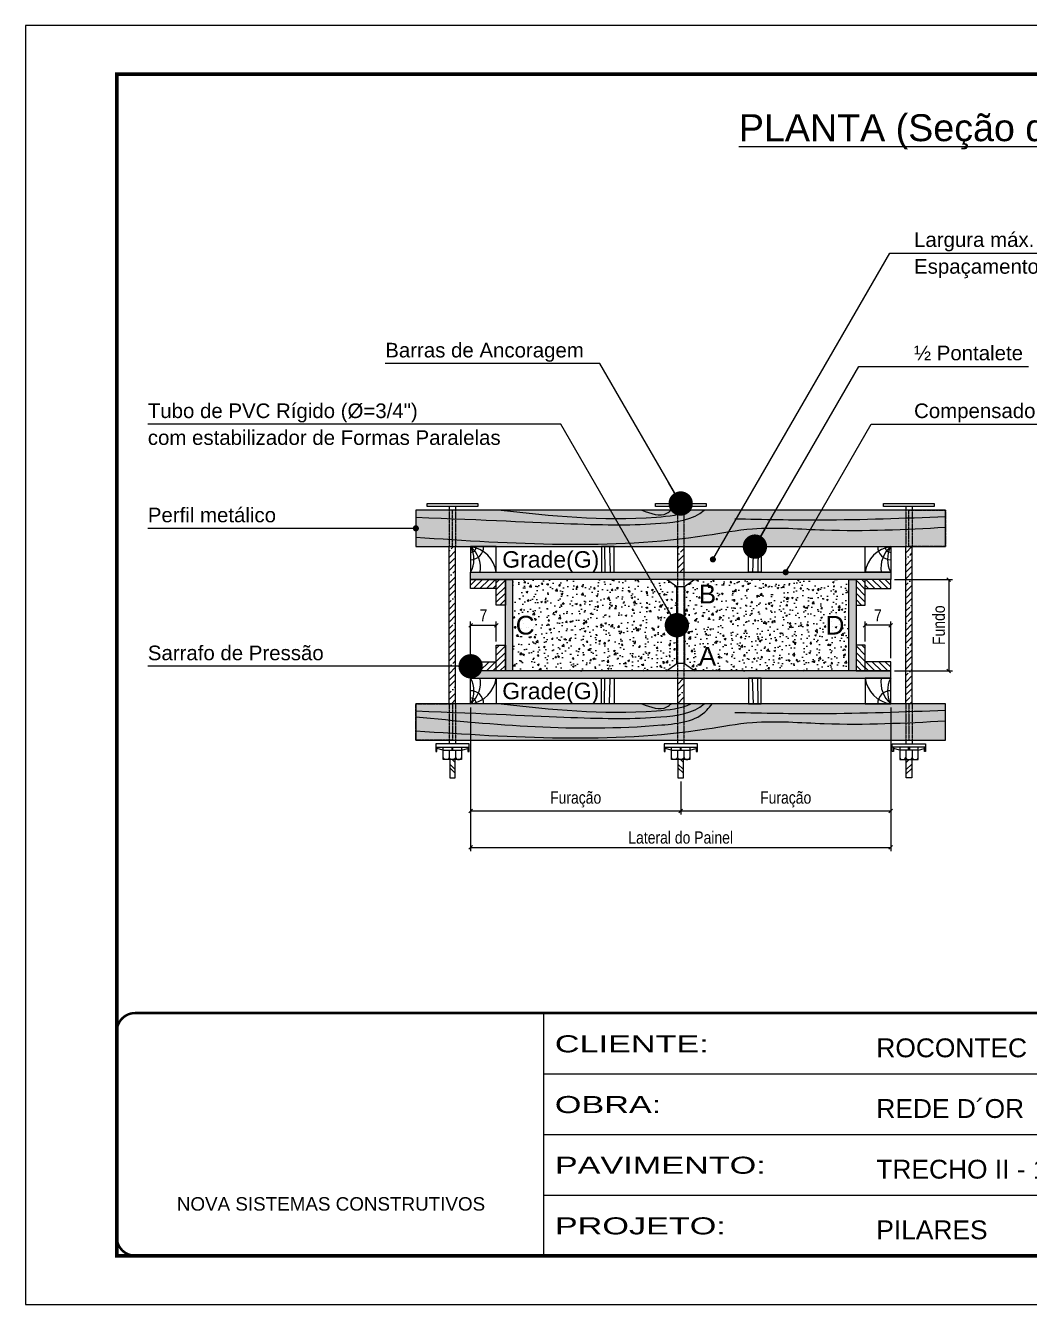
# Model space of a CAD drawing. Extents: x 1945 to 10875, y -3405 to 3369.
# Drawn here: x 6714 to 7538, y 1190 to 2240 of the extents above; entities that cross this region are included whole.
import ezdxf
from ezdxf.enums import TextEntityAlignment as Align

# ---------------------------------------------------------------- set-up
doc = ezdxf.new("R2010")
doc.units = 0
for name, pattern in [('CONTINUO', [0]), ('DASHED', [0.75, 0.5, -0.25]), ('HIDDEN', [0.375, 0.25, -0.125])]:
    doc.linetypes.add(name, pattern=pattern)
doc.layers.add('BARRA ANCORAGEM', color=251, linetype='Continuous')
doc.layers.add('COTA', color=241, linetype='Continuous')
for name, color, linetype, lineweight in [('Demarcação 1', 251, 'Continuous', 9), ('Folhas', 255, 'Continuous', 9), ('Hachura', 251, 'Continuous', 9), ('Madeira', 126, 'Continuous', 18), ('Perfil Metálico', 224, 'Continuous', 18), ('SARRAFO DE PRESSAO', 251, 'DASHED', 9)]:
    doc.layers.add(name, color=color, linetype=linetype, lineweight=lineweight)
doc.layers.add('Demarcação 2', color=7, linetype='Continuous', lineweight=9, true_color=0xe0e0e0)
doc.styles.add('ARIAL', font='arial.ttf')
doc.styles.add('COTA TECNICA-50', font='techl___.ttf', dxfattribs={"height": 10})
doc.styles.add('SANSSERIF', font='sas_____.pfb')
doc.styles.get("Standard").update_dxf_attribs({"font": 'arial.ttf'})
doc.styles.add('Tecnologia', font='')
doc.styles.get('Tecnologia').set_extended_font_data('Forgotten Futurist')
doc.dimstyles.new('3x', dxfattribs={"dimtxt": 10, "dimasz": 5, "dimexe": 7, "dimexo": 5, "dimgap": 4, "dimtad": 1, "dimdec": 4, "dimlfac": 0.3333333333333333, "dimdsep": 46, "dimtxsty": 'Standard', "dimblk": 'DOT', "dimcen": 0.09, "dimclrd": 1, "dimclre": 1, "dimclrt": 2, "dimadec": 0, "dimazin": 2, "dimtfac": 1, "dimtdec": 4, "dimtmove": 0, "dimatfit": 3, "dimldrblk": 'DOT', "dimfxl": 1, "dimtolj": 1, "dimtzin": 0, "dimlwd": 9, "dimlwe": 9, "dimarcsym": 0})
doc.dimstyles.new('COTA PAINEL-50', dxfattribs={"dimtxt": 10, "dimasz": 3, "dimexe": 3, "dimexo": 3, "dimgap": 3, "dimtad": 1, "dimdec": 1, "dimzin": 12, "dimdsep": 46, "dimtxsty": 'COTA TECNICA-50', "dimblk1": 'OBLIQUE', "dimblk2": 'OBLIQUE', "dimsah": 1, "dimcen": 0.9, "dimclrd": 4, "dimclre": 4, "dimclrt": 240, "dimadec": 1, "dimazin": 3, "dimtfac": 1, "dimtdec": 1, "dimtmove": 0, "dimatfit": 3, "dimfxl": 1, "dimtolj": 1, "dimtzin": 12, "dimarcsym": 0})
pattern_1 = [(45, (-466.1067380934837, 9241.353110702334), (-5.303300858899106, 5.303300858899107), []), (45, (-460.8034372434777, 9241.353110702334), (-5.303300858899106, 5.303300858899107), [9.375, -1.875, 0, -1.875])]

# ---------------------------------------------------------------- blocks, each defined once
blk = doc.blocks.new('_Oblique')
at = {"color": 0, "linetype": 'ByBlock', "lineweight": -2}
blk.add_line((-0.5, -0.5), (0.5, 0.5), dxfattribs=at)
blk = doc.blocks.new('*D364')
at = {"layer": 'COTA', "color": 4, "lineweight": -2, "transparency": 16777216}
for p, q in [((7427.222597928765, 1784.98332578452), (7474.88614245282, 1784.98332578452)), ((7471.88614245282, 1784.98332578452), (7471.88614245282, 1709.983325859521)), ((7427.222597928823, 1709.983325859521), (7474.88614245282, 1709.983325859521))]:
    blk.add_line(p, q, dxfattribs=at)
at = {"layer": 'Defpoints', "color": 0, "transparency": 16777216}
for p in [(7424.222597928765, 1784.98332578452), (7424.222597928823, 1709.983325859521), (7471.88614245282, 1709.983325859521)]:
    blk.add_point(p, dxfattribs=at)
at = {"layer": 'COTA', "color": 4, "lineweight": -2, "transparency": 16777216, "xscale": 3, "yscale": 3, "zscale": 3}
for p, rotation in [((7471.88614245282, 1784.98332578452), 90), ((7471.88614245282, 1709.983325859521), 270)]:
    blk.add_blockref('_Oblique', p, dxfattribs=dict(at, rotation=rotation))
at = {"layer": 'COTA', "color": 240, "transparency": 16777216, "insert": (7463.761873446971, 1747.483325822018), "char_height": 10, "attachment_point": 5, "rotation": 90, "style": 'COTA TECNICA-50'}
blk.add_mtext('\\A1;Fundo', dxfattribs=at)
blk = doc.blocks.new('*D365')
at = {"layer": 'COTA', "color": 4, "lineweight": -2, "transparency": 16777216}
for p, q in [((7079.222598334614, 1679.983325889133), (7079.222598334614, 1592.020792466125)), ((7251.722598131761, 1619.09468595304), (7251.722598131761, 1592.020792466125)), ((7079.222598334614, 1595.020792466125), (7251.722598131761, 1595.020792466125))]:
    blk.add_line(p, q, dxfattribs=at)
at = {"layer": 'Defpoints', "color": 0, "transparency": 16777216}
for p in [(7079.222598334614, 1682.983325889133), (7251.722598131761, 1622.09468595304), (7251.722598131761, 1595.020792466125)]:
    blk.add_point(p, dxfattribs=at)
at = {"layer": 'COTA', "color": 4, "lineweight": -2, "transparency": 16777216, "xscale": 3, "yscale": 3, "zscale": 3, "rotation": 180}
blk.add_blockref('_Oblique', (7079.222598334614, 1595.020792466125), dxfattribs=at)
at = {"layer": 'COTA', "color": 4, "lineweight": -2, "transparency": 16777216, "xscale": 3, "yscale": 3, "zscale": 3}
blk.add_blockref('_Oblique', (7251.722598131761, 1595.020792466125), dxfattribs=at)
at = {"layer": 'COTA', "color": 240, "transparency": 16777216, "insert": (7165.472598233187, 1604.416991296535), "char_height": 10, "attachment_point": 5, "style": 'COTA TECNICA-50'}
blk.add_mtext('\\A1;Furação', dxfattribs=at)
blk = doc.blocks.new('*D366')
at = {"layer": 'COTA', "color": 4, "lineweight": -2, "transparency": 16777216}
for p, q in [((7424.222597928878, 1679.983325889133), (7424.222597928878, 1592.020792466125)), ((7251.722598131761, 1619.09468595304), (7251.722598131761, 1592.020792466125)), ((7251.722598131761, 1595.020792466125), (7424.222597928878, 1595.020792466125))]:
    blk.add_line(p, q, dxfattribs=at)
at = {"layer": 'Defpoints', "color": 0, "transparency": 16777216}
for p in [(7424.222597928878, 1682.983325889133), (7251.722598131761, 1622.09468595304), (7424.222597928878, 1595.020792466125)]:
    blk.add_point(p, dxfattribs=at)
at = {"layer": 'COTA', "color": 4, "lineweight": -2, "transparency": 16777216, "xscale": 3, "yscale": 3, "zscale": 3, "rotation": 180}
blk.add_blockref('_Oblique', (7251.722598131761, 1595.020792466125), dxfattribs=at)
at = {"layer": 'COTA', "color": 4, "lineweight": -2, "transparency": 16777216, "xscale": 3, "yscale": 3, "zscale": 3}
blk.add_blockref('_Oblique', (7424.222597928878, 1595.020792466125), dxfattribs=at)
at = {"layer": 'COTA', "color": 240, "transparency": 16777216, "insert": (7337.972598030319, 1604.416991296535), "char_height": 10, "attachment_point": 5, "style": 'COTA TECNICA-50'}
blk.add_mtext('\\A1;Furação', dxfattribs=at)
blk = doc.blocks.new('*D346')
at = {"layer": 'COTA', "color": 4, "lineweight": -2, "transparency": 16777216}
for p, q in [((7079.222598334614, 1679.983325889133), (7079.222598334614, 1562.020792466125)), ((7424.222597928878, 1679.983325889133), (7424.222597928878, 1562.020792466125)), ((7079.222598334614, 1565.020792466125), (7424.222597928878, 1565.020792466125))]:
    blk.add_line(p, q, dxfattribs=at)
at = {"layer": 'Defpoints', "color": 0, "transparency": 16777216}
for p in [(7079.222598334614, 1682.983325889133), (7424.222597928878, 1682.983325889133), (7424.222597928878, 1565.020792466125)]:
    blk.add_point(p, dxfattribs=at)
at = {"layer": 'COTA', "color": 4, "lineweight": -2, "transparency": 16777216, "xscale": 3, "yscale": 3, "zscale": 3, "rotation": 180}
blk.add_blockref('_Oblique', (7079.222598334614, 1565.020792466125), dxfattribs=at)
at = {"layer": 'COTA', "color": 4, "lineweight": -2, "transparency": 16777216, "xscale": 3, "yscale": 3, "zscale": 3}
blk.add_blockref('_Oblique', (7424.222597928878, 1565.020792466125), dxfattribs=at)
at = {"layer": 'COTA', "color": 240, "transparency": 16777216, "insert": (7251.722598131746, 1573.079271998289), "char_height": 10, "attachment_point": 5, "style": 'COTA TECNICA-50'}
blk.add_mtext('\\A1;Lateral do Painel', dxfattribs=at)
blk = doc.blocks.new('*D347')
at = {"layer": 'COTA', "color": 4, "lineweight": -2, "transparency": 16777216}
for p, q in [((7079.222598334702, 1720.483325851269), (7079.222598334702, 1750.48332582202)), ((7079.222598334702, 1747.48332582202), (7100.222598311593, 1747.48332582202)), ((7100.222598311593, 1733.983325838085), (7100.222598311593, 1750.48332582202))]:
    blk.add_line(p, q, dxfattribs=at)
at = {"layer": 'Defpoints', "color": 0, "transparency": 16777216}
for p in [(7100.222598311593, 1747.48332582202), (7100.222598311593, 1730.983325838085), (7079.222598334702, 1717.483325851269)]:
    blk.add_point(p, dxfattribs=at)
at = {"layer": 'COTA', "color": 4, "lineweight": -2, "transparency": 16777216, "xscale": 3, "yscale": 3, "zscale": 3, "rotation": 180}
blk.add_blockref('_Oblique', (7079.222598334702, 1747.48332582202), dxfattribs=at)
at = {"layer": 'COTA', "color": 4, "lineweight": -2, "transparency": 16777216, "xscale": 3, "yscale": 3, "zscale": 3}
blk.add_blockref('_Oblique', (7100.222598311593, 1747.48332582202), dxfattribs=at)
at = {"layer": 'COTA', "color": 240, "transparency": 16777216, "insert": (7089.722598323176, 1755.556425237224), "char_height": 10, "attachment_point": 5, "style": 'COTA TECNICA-50'}
blk.add_mtext('\\A1;7', dxfattribs=at)
blk = doc.blocks.new('*D348')
at = {"layer": 'COTA', "color": 4, "lineweight": -2, "transparency": 16777216}
for p, q in [((7403.222597951899, 1733.983325838085), (7403.222597951899, 1750.48332582202)), ((7424.222597928761, 1747.48332582202), (7403.222597951899, 1747.48332582202)), ((7424.222597928761, 1720.483325851269), (7424.222597928761, 1750.48332582202))]:
    blk.add_line(p, q, dxfattribs=at)
at = {"layer": 'Defpoints', "color": 0, "transparency": 16777216}
for p in [(7403.222597951899, 1747.48332582202), (7403.222597951899, 1730.983325838085), (7424.222597928761, 1717.483325851269)]:
    blk.add_point(p, dxfattribs=at)
at = {"layer": 'COTA', "color": 4, "lineweight": -2, "transparency": 16777216, "xscale": 3, "yscale": 3, "zscale": 3, "rotation": 180}
blk.add_blockref('_Oblique', (7403.222597951899, 1747.48332582202), dxfattribs=at)
at = {"layer": 'COTA', "color": 4, "lineweight": -2, "transparency": 16777216, "xscale": 3, "yscale": 3, "zscale": 3}
blk.add_blockref('_Oblique', (7424.222597928761, 1747.48332582202), dxfattribs=at)
at = {"layer": 'COTA', "color": 240, "transparency": 16777216, "insert": (7413.722597940345, 1755.556425237224), "char_height": 10, "attachment_point": 5, "style": 'COTA TECNICA-50'}
blk.add_mtext('\\A1;7', dxfattribs=at)
blk = doc.blocks.new('_Dot')
at = {"color": 0, "linetype": 'ByBlock', "lineweight": -2}
blk.add_line((-0.5, 0), (-1, 0), dxfattribs=at)
at = {"color": 0, "linetype": 'ByBlock', "const_width": 0.5}
blk.add_lwpolyline([(-0.25, 0, 1), (0.25, 0, 1)], format="xyb", close=True, dxfattribs=at)
blk = doc.blocks.new('9999999999')
at = {"color": 30, "linetype": 'CONTINUO'}
for p, q in [((98564.56196592061, 34230.20511460536), (98564.56196592061, 34429.44862801625)), ((98564.56196592061, 34379.63774966353), (99583.97835781069, 34379.63774966353)), ((98564.56196592061, 34329.8268713108), (99487.97835781069, 34329.8268713108)), ((98564.56196592063, 34280.01599295808), (99487.97835781069, 34280.01599295808))]:
    blk.add_line(p, q, dxfattribs=at)
at = {"color": 30, "linetype": 'CONTINUO', "const_width": 2}
blk.add_lwpolyline([(99583.97835781069, 34230.20511460536), (99583.97835781069, 34414.44862801625, 0.4142135623730951), (99568.97835781069, 34429.44862801625), (98228.97835781069, 34429.44862801625, 0.4142135623730951), (98213.97835781069, 34414.44862801625), (98213.97835781069, 34245.20511460536, 0.4142135623730951), (98228.97835781069, 34230.20511460536), (99583.97835781069, 34230.20511460536)], format="xyb", dxfattribs=at)
at = {"layer": 'Folhas'}
blk.add_lwpolyline([(98138.97835781069, 34190.20511460536), (99623.97835781069, 34190.20511460536), (99623.97835781069, 35240.20511460536), (98138.97835781069, 35240.20511460536)], close=True, dxfattribs=at)
at = {"layer": 'Folhas', "color": 30, "const_width": 3}
blk.add_lwpolyline([(98213.97835781069, 34230.20511460536), (99583.97835781069, 34230.20511460536), (99583.97835781069, 35200.20511460536), (98213.97835781069, 35200.20511460536)], close=True, dxfattribs=at)
at = {"color": 7, "linetype": 'Continuous', "ltscale": 5, "style": 'ARIAL'}
for s, height, p in [('ROCONTEC', 15.48288, (98837.6812528586, 34393.12953067552)), ('REDE D´OR', 15.48288, (98837.6812528586, 34343.3186523228)), ('TRECHO II - 1° SUBSOLO', 15.48288, (98837.6812528586, 34293.50777397008)), ('NOVA SISTEMAS CONSTRUTIVOS', 11.0592, (98263.18703214587, 34267.21182737108)), ('PILARES', 15.48288, (98837.6812528586, 34243.69689561735))]:
    blk.add_text(s, height=height, dxfattribs=at).set_placement(p)
at = {"layer": 'Folhas', "color": 7, "style": 'Tecnologia', "width": 1.5}
for s, p in [('CLIENTE:', (98573.65419061291, 34397.16605924374)), ('OBRA:', (98573.65419061291, 34347.31415840245)), ('PAVIMENTO:', (98573.65419061291, 34297.50328004972)), ('PROJETO:', (98573.65419061291, 34247.692401697))]:
    blk.add_text(s, height=14, dxfattribs=at).set_placement(p)

msp = doc.modelspace()

# ---------------------------------------------------------------- hatches: boundary and pattern name
at = {"layer": 'Demarcação 1'}
for points in [[(7079.222598334731, 1790.983325777942), (7424.222597928761, 1790.983325777942), (7424.222597928761, 1784.983325784519), (7079.222598334731, 1784.983325784519)], [(7107.722598303386, 1784.983325784519), (7113.72259829675, 1784.983325784519), (7113.72259829675, 1709.98332585952), (7107.722598303386, 1709.98332585952)], [(7389.722597966771, 1784.983325784519), (7395.722597960135, 1784.983325784519), (7395.722597960135, 1709.98332585952), (7389.722597966771, 1709.98332585952)], [(7424.222597928761, 1709.98332585952), (7079.222598334702, 1709.98332585952), (7079.222598334702, 1703.983325866083), (7424.222597928761, 1703.983325866083)]]:
    msp.add_hatch(color=256, dxfattribs=at).paths.add_polyline_path(points)
at = {"layer": 'Demarcação 2'}
for points in [[(7469.222597880798, 1841.983325721801), (7034.222598382723, 1841.983325721801), (7034.222598382723, 1811.983325754804), (7469.222597880798, 1811.983325754804)], [(7469.222597880798, 1682.98332588922), (7034.222598382723, 1682.98332588922), (7034.222598382723, 1652.98332592221), (7469.222597880798, 1652.98332592221)]]:
    msp.add_hatch(color=256, dxfattribs=at).paths.add_polyline_path(points)
at = {"layer": 'Hachura'}
h = msp.add_hatch(dxfattribs=at)
h.set_pattern_fill('ANSI35', color=256, scale=30, style=0)
h.set_pattern_definition(pattern_1)
h.paths.add_polyline_path([(7061.559053810706, 1682.98332588922), (7066.88614289173, 1682.98332588922), (7066.88614289173, 1811.983325754804), (7061.559053810706, 1811.983325754804)])
h = msp.add_hatch(dxfattribs=at)
h.set_pattern_fill('ANSI35', color=256, scale=30, style=0)
h.set_pattern_definition(pattern_1)
h.paths.add_polyline_path([(7249.059053591263, 1790.983325777942), (7254.386142672258, 1790.983325777942), (7254.386142672258, 1811.983325754804), (7249.059053591263, 1811.983325754804)])
h = msp.add_hatch(dxfattribs=at)
h.set_pattern_fill('ANSI35', color=256, scale=30, style=0)
h.set_pattern_definition(pattern_1)
h.paths.add_polyline_path([(7436.559053371762, 1682.98332588922), (7441.886142452815, 1682.98332588922), (7441.886142452815, 1811.983325754804), (7436.559053371762, 1811.983325754804)])
h = msp.add_hatch(dxfattribs=at)
h.set_pattern_fill('ANSI31', color=256, scale=30, style=0)
h.set_pattern_definition([(45, (3414.812855461947, 518.4386475421297), (-2.651650429449553, 2.651650429449553), [])])
h.paths.add_polyline_path([(7100.222598311593, 1784.983325784519), (7079.222598334702, 1784.983325784519), (7079.222598334702, 1777.48332579277), (7100.222598311593, 1777.48332579277)])
h = msp.add_hatch(dxfattribs=at)
h.set_pattern_fill('ANSI31', color=256, scale=30, style=0)
h.set_pattern_definition([(45, (10215.31837131367, 6514.823747791294), (-2.651650429449553, 2.651650429449553), [])])
h.paths.add_polyline_path([(7107.722598303386, 1763.983325807613), (7107.722598303386, 1784.983325784519), (7100.222598311593, 1784.983325784519), (7100.222598311593, 1763.983325807613)])
h = msp.add_hatch(dxfattribs=at)
h.set_pattern_fill('AR-CONC', color=256, scale=2, style=0)
h.set_pattern_definition([(49.99999999999999, (3414.812855461947, 537.9386475421297), (14.34520365201507, -1.255042699651902), [1.5, -16.5]), (355, (3414.812855461947, 537.9386475421297), (-2.77502667226, 15.04384267400024), [1.2, -13.2]), (100.4514, (3416.008289061952, 537.8340607421296), (11.57018763428043, 13.78879084121907), [1.274803799999989, -14.02284223999991]), (46.18420000000002, (3414.812855461947, 541.9386475421297), (21.34482097251289, -3.310380286580362), [2.249999999999996, -24.74999999999997]), (96.63559999999998, (3416.591590361946, 541.6627814021294), (18.69325411097407, 19.48235741800884), [1.912205759999997, -21.03425999999995]), (351.1842, (3414.812855461947, 541.9386475421297), (18.69323890267254, 19.48237201850649), [1.8, -19.8]), (21, (3416.812855461947, 540.9386475421297), (11.93814104236923, -8.052377813306776), [1.5, -16.5]), (326.0000000000001, (3416.812855461947, 540.9386475421297), (4.866306638431634, 14.50300090093706), [1.2, -13.2]), (71.4514, (3417.80770012195, 540.267615422129), (16.8044525716298, 6.450609934199048), [1.2748038, -14.02284224]), (37.50000000000001, (3414.812855461947, 537.9386475421297), (0.2431971063458134, 6.65787707662623), [0, -13.04, 0, -13.4, 0, -13.25]), (7.499999999999999, (3414.812855461947, 537.9386475421297), (5.261390748842972, 7.888234237647205), [0, -7.64, 0, -12.74, 0, -5.05]), (327.5, (3410.352855461941, 537.9386475421297), (10.67644872344818, -0.451097434687596), [0, -5, 0, -15.6, 0, -20.7]), (317.5, (3408.352855461941, 537.9386475421297), (11.66372338684772, 2.002099646646353), [0, -6.5, 0, -10.36, 0, -14.7])])
h.paths.add_polyline_path([(7248.597598134933, 1778.983325790515), (7240.059053600227, 1784.983325784519), (7113.72259829675, 1784.983325784519), (7113.72259829675, 1709.98332585952), (7240.059053600227, 1709.98332585952), (7248.597598134933, 1715.983325853525)])
h.paths.add_polyline_path([(7389.722597966771, 1709.98332585952), (7389.722597966771, 1784.983325784519), (7263.386142663294, 1784.983325784519), (7254.847598128588, 1778.983325790529), (7254.847598128588, 1715.98332585351), (7263.386142663294, 1709.98332585952)])
h.paths.add_polyline_path([(7112.27082302123, 1735.570419968822), (7135.708967606639, 1735.570419968822), (7135.708967606639, 1759.396231675218), (7112.27082302123, 1759.396231675218)], flags=9)
h.paths.add_polyline_path([(7262.656495416406, 1710.463325872191), (7284.711611353952, 1710.463325872191), (7284.711611353952, 1733.503325846842), (7262.656495416406, 1733.503325846842)], flags=25)
h.paths.add_polyline_path([(7262.687927885665, 1761.46332579719), (7284.680178884693, 1761.46332579719), (7284.680178884693, 1784.503325771841), (7262.687927885665, 1784.503325771841)], flags=24)
h.paths.add_polyline_path([(7366.889294068431, 1735.96332583469), (7390.065501409917, 1735.96332583469), (7390.065501409917, 1759.003325809342), (7366.889294068431, 1759.003325809342)], flags=9)
h = msp.add_hatch(dxfattribs=at)
h.set_pattern_fill('ANSI31', color=256, scale=30, style=0)
h.set_pattern_definition([(135, (4288.126824949795, 6514.823747791294), (2.651650429449553, 2.651650429449553), [])])
h.paths.add_polyline_path([(7395.722597960135, 1763.983325807613), (7395.722597960135, 1784.983325784519), (7403.22259795187, 1784.983325784519), (7403.22259795187, 1763.983325807613)])
h = msp.add_hatch(dxfattribs=at)
h.set_pattern_fill('ANSI31', color=256, scale=30, style=0)
h.set_pattern_definition([(135, (11088.63234080155, 518.4386475421297), (2.651650429449553, 2.651650429449553), [])])
h.paths.add_polyline_path([(7403.22259795187, 1784.983325784519), (7424.222597928761, 1784.983325784519), (7424.222597928761, 1777.48332579277), (7403.22259795187, 1777.48332579277)])
h = msp.add_hatch(dxfattribs=at)
h.set_pattern_fill('ANSI31', color=256, scale=30, style=0)
h.set_pattern_definition([(45, (10215.31837131367, 6460.82374784486), (-2.651650429449553, 2.651650429449553), [])])
h.paths.add_polyline_path([(7107.722598303328, 1709.983325861179), (7107.722598303328, 1730.983325838085), (7100.222598311593, 1730.983325838085), (7100.222598311593, 1709.983325861179)])
h = msp.add_hatch(dxfattribs=at)
h.set_pattern_fill('ANSI31', color=256, scale=30, style=0)
h.set_pattern_definition([(135, (4288.126824949853, 6460.82374784486), (2.651650429449553, 2.651650429449553), [])])
h.paths.add_polyline_path([(7395.722597960135, 1709.983325861179), (7395.722597960135, 1730.983325838085), (7403.222597951899, 1730.983325838085), (7403.222597951899, 1709.983325861179)])
h = msp.add_hatch(dxfattribs=at)
h.set_pattern_fill('ANSI31', color=256, scale=30, style=0)
h.set_pattern_definition([(45, (3414.812855461947, 450.9386476088794), (-2.651650429449553, 2.651650429449553), [])])
h.paths.add_polyline_path([(7100.222598311593, 1717.483325851269), (7079.222598334702, 1717.483325851269), (7079.222598334702, 1709.98332585952), (7100.222598311593, 1709.98332585952)])
h = msp.add_hatch(dxfattribs=at)
h.set_pattern_fill('ANSI31', color=256, scale=30, style=0)
h.set_pattern_definition([(135, (11088.63234080155, 450.9386476088794), (2.651650429449553, 2.651650429449553), [])])
h.paths.add_polyline_path([(7403.22259795187, 1717.483325851269), (7424.222597928761, 1717.483325851269), (7424.222597928761, 1709.98332585952), (7403.22259795187, 1709.98332585952)])
h = msp.add_hatch(dxfattribs=at)
h.set_pattern_fill('ANSI35', color=256, scale=30, style=0)
h.set_pattern_definition(pattern_1)
h.paths.add_polyline_path([(7254.3861426722, 1703.983325866083), (7249.059053591205, 1703.983325866083), (7249.059053591205, 1682.98332588922), (7254.3861426722, 1682.98332588922)])

# ---------------------------------------------------------------- linework, layer by layer
for p, q in [((7100.222598311593, 1777.48332579277), (7079.222598334702, 1777.48332579277)), ((7403.22259795187, 1763.983325807613), (7403.22259795187, 1784.983325784519)), ((7403.22259795187, 1777.48332579277), (7424.222597928761, 1777.48332579277)), ((7100.222598311593, 1709.983325861179), (7100.222598311593, 1730.983325838085))]:
    msp.add_line(p, q)
for points in [[(7079.222598334731, 1790.983325777942), (7424.222597928761, 1790.983325777942), (7424.222597928761, 1784.983325784519), (7079.222598334731, 1784.983325784519)], [(7107.722598303386, 1784.983325784519), (7113.72259829675, 1784.983325784519), (7113.72259829675, 1709.98332585952), (7107.722598303386, 1709.98332585952)], [(7389.722597966771, 1784.983325784519), (7395.722597960135, 1784.983325784519), (7395.722597960135, 1709.98332585952), (7389.722597966771, 1709.98332585952)], [(7424.222597928761, 1709.98332585952), (7079.222598334702, 1709.98332585952), (7079.222598334702, 1703.983325866083), (7424.222597928761, 1703.983325866083)]]:
    msp.add_lwpolyline(points, close=True)
at = {"layer": 'BARRA ANCORAGEM'}
for p, q in [((7061.559053810677, 1844.983325721786), (7061.559053810648, 1841.983325721801)), ((7066.886142891701, 1844.983325721786), (7066.886142891701, 1841.983325721801)), ((7249.059053591205, 1844.983325721786), (7249.059053591205, 1841.983325721786)), ((7254.386142672258, 1844.983325721786), (7254.386142672258, 1841.983325721786)), ((7436.559053371762, 1844.983325721786), (7436.559053371762, 1841.983325721801)), ((7441.886142452786, 1844.983325721786), (7441.886142452786, 1841.983325721801)), ((7061.559053810706, 1682.98332588922), (7061.559053810706, 1811.983325754804)), ((7066.88614289173, 1682.98332588922), (7066.88614289173, 1811.983325754804)), ((7249.059053591263, 1811.983325754804), (7249.059053591263, 1790.983325777913)), ((7254.386142672258, 1811.983325754804), (7254.386142672258, 1790.983325777913)), ((7436.559053371762, 1682.98332588922), (7436.559053371762, 1811.983325754804)), ((7441.886142452815, 1682.98332588922), (7441.886142452815, 1811.983325754804)), ((7254.847598128588, 1778.983325790529), (7248.597598134933, 1778.983325790515)), ((7254.847598128588, 1715.98332585351), (7248.597598134933, 1715.983325853525)), ((7249.059053591205, 1703.983325866112), (7249.059053591205, 1682.98332588922)), ((7254.3861426722, 1703.983325866112), (7254.3861426722, 1682.98332588922)), ((7056.711147046633, 1644.979068240794), (7051.408946125754, 1646.143213882783)), ((7071.734049655774, 1644.979068240794), (7077.036250576653, 1646.143213882783)), ((7244.211146827191, 1644.979068240779), (7238.908945906311, 1646.143213882783)), ((7259.234049436331, 1644.979068240779), (7264.536250357211, 1646.143213882783)), ((7431.711146607689, 1644.979068240794), (7426.408945686839, 1646.143213882783)), ((7446.73404921683, 1644.979068240794), (7452.036250137709, 1646.143213882783)), ((7066.431848734894, 1628.978751765057), (7062.013347967542, 1633.397252532409)), ((7066.431848734952, 1626.046238530241), (7062.013347967542, 1630.46473929765)), ((7066.431848734894, 1634.843778249403), (7064.180941031183, 1637.09468595307)), ((7253.931848515451, 1628.978751765057), (7249.51334774807, 1633.397252532409)), ((7253.931848515509, 1626.046238530241), (7249.51334774807, 1630.46473929765)), ((7253.931848515451, 1634.843778249403), (7251.680940811741, 1637.094685953055)), ((7437.013347528627, 1634.843778249403), (7439.26425523228, 1637.09468595307)), ((7437.013347528627, 1628.978751765057), (7441.43184829595, 1633.397252532423)), ((7437.013347528627, 1625.504783880965), (7441.43184829595, 1629.923284648324))]:
    msp.add_line(p, q, dxfattribs=at)
at = {"layer": 'BARRA ANCORAGEM', "linetype": 'HIDDEN'}
for p, q in [((7061.559053810648, 1841.983325721801), (7061.559053810706, 1811.983325754804)), ((7066.886142891701, 1841.983325721801), (7066.88614289173, 1811.983325754804)), ((7249.059053591263, 1841.983325721786), (7249.059053591263, 1811.983325754804)), ((7254.386142672316, 1841.983325721786), (7254.386142672258, 1811.983325754804)), ((7436.559053371762, 1841.983325721801), (7436.559053371762, 1811.983325754804)), ((7441.886142452786, 1841.983325721801), (7441.886142452815, 1811.983325754804)), ((7249.059053591263, 1790.983325777913), (7249.059053591205, 1703.983325866112)), ((7254.386142672258, 1790.983325777913), (7254.3861426722, 1703.983325866112)), ((7061.559053810706, 1682.98332588922), (7061.559053810706, 1649.983325922239)), ((7066.88614289173, 1682.98332588922), (7066.88614289173, 1649.983325922239)), ((7249.059053591205, 1682.98332588922), (7249.059053591205, 1649.98332592221)), ((7254.3861426722, 1682.98332588922), (7254.386142672141, 1649.98332592221)), ((7436.559053371762, 1682.98332588922), (7436.559053371762, 1649.983325922239)), ((7441.886142452815, 1682.98332588922), (7441.886142452815, 1649.983325922239))]:
    msp.add_line(p, q, dxfattribs=at)
at = {"layer": 'BARRA ANCORAGEM', "flags": 128}
for points in [[(7043.420128162295, 1847.383145170536), (7085.025068540112, 1847.383145170536), (7085.025068540082, 1844.983325721801), (7043.420128162295, 1844.983325721801)], [(7230.920127942853, 1847.383145170536), (7272.525068320669, 1847.383145170536), (7272.52506832061, 1844.983325721801), (7230.920127942853, 1844.983325721801)], [(7418.420127723381, 1847.383145170536), (7460.025068101168, 1847.383145170536), (7460.025068101168, 1844.983325721801), (7418.420127723381, 1844.983325721801)]]:
    msp.add_lwpolyline(points, close=True, dxfattribs=at)
at = {"layer": 'BARRA ANCORAGEM'}
msp.add_lwpolyline([(7240.059053600227, 1784.983325784519), (7263.386142663294, 1784.983325784519), (7254.847598128588, 1778.983325790529), (7254.847598128588, 1715.98332585351), (7263.386142663294, 1709.98332585952), (7240.059053600227, 1709.98332585952), (7248.597598134933, 1715.983325853525), (7248.597598134933, 1778.983325790515)], close=True, dxfattribs=at)
at = {"layer": 'BARRA ANCORAGEM', "flags": 128}
for points in [[(7077.919950730153, 1649.98332592221), (7050.525245972283, 1649.98332592221), (7050.525245972283, 1647.308084936626), (7077.919950730153, 1647.308084936626)], [(7077.036250576653, 1647.308084936626), (7077.036250576653, 1643.749143797558), (7077.919950730153, 1643.749143797558), (7077.919950730153, 1649.98332592221)], [(7265.41995051071, 1649.98332592221), (7238.025245752811, 1649.98332592221), (7238.025245752811, 1647.308084936626), (7265.41995051071, 1647.308084936626)], [(7264.536250357211, 1647.308084936626), (7264.536250357211, 1643.749143797543), (7265.41995051071, 1643.749143797543), (7265.41995051071, 1649.98332592221)], [(7426.40894568681, 1647.308084936641), (7426.40894568681, 1643.749143797558), (7425.525245533368, 1643.749143797558), (7425.525245533368, 1649.983325922224)], [(7425.525245533368, 1649.983325922224), (7452.919950291209, 1649.983325922224)], [(7452.919950291209, 1649.983325922224), (7452.919950291151, 1643.749143797558), (7452.036250137709, 1643.749143797558), (7452.036250137709, 1647.308084936641)], [(7050.525245972283, 1647.308084936626), (7050.525245972371, 1643.749143797558), (7051.408946125754, 1643.749143797558), (7051.408946125754, 1647.308084936626)], [(7071.734049655774, 1647.308084936626), (7071.734049655774, 1637.09468595304), (7056.711147046633, 1637.09468595304), (7056.711147046633, 1647.308084936626)], [(7056.711147046633, 1644.979068240794), (7071.734049655774, 1644.979068240794)], [(7063.780748274454, 1647.308084936626), (7063.780748274454, 1644.979068240794)], [(7064.664448427953, 1644.979068240794), (7064.664448427953, 1647.308084936626)], [(7238.025245752811, 1647.308084936626), (7238.025245752899, 1643.749143797543), (7238.908945906311, 1643.749143797543), (7238.908945906311, 1647.308084936626)], [(7259.234049436331, 1647.308084936626), (7259.234049436331, 1637.09468595304), (7244.211146827191, 1637.09468595304), (7244.211146827191, 1647.308084936626)], [(7244.211146827191, 1644.979068240779), (7259.234049436331, 1644.979068240779)], [(7251.280748055011, 1647.308084936626), (7251.280748055011, 1644.979068240779)], [(7252.16444820851, 1644.979068240779), (7252.16444820851, 1647.308084936626)], [(7452.919950291209, 1647.308084936641), (7425.525245533368, 1647.308084936641)], [(7431.711146607719, 1647.308084936641), (7431.711146607719, 1637.094685953055), (7446.73404921683, 1637.094685953055), (7446.73404921683, 1647.308084936641)], [(7446.73404921683, 1644.979068240794), (7431.711146607719, 1644.979068240794)], [(7438.780747835568, 1644.979068240794), (7438.780747835568, 1647.308084936641)], [(7439.664447989038, 1647.308084936641), (7439.664447989038, 1644.979068240794)], [(7062.013347967513, 1637.094685953084), (7062.013347967513, 1622.09468595304), (7066.431848734894, 1622.09468595304), (7066.431848734894, 1637.094685953084)], [(7249.51334774807, 1637.094685953084), (7249.51334774807, 1622.09468595304), (7253.931848515451, 1622.09468595304), (7253.931848515451, 1637.094685953084)], [(7441.431848296008, 1637.094685953099), (7441.431848296008, 1622.09468595304), (7437.013347528598, 1622.09468595304), (7437.013347528627, 1637.094685953099)]]:
    msp.add_lwpolyline(points, dxfattribs=at)
for points in [[(7061.571497890793, 1644.979068240794), (7061.571497890793, 1638.862086259996, -0.7297960342994486), (7056.711147046633, 1638.862086259996, -0.7297960342994486)], [(7066.873698811673, 1644.979068240794), (7066.873698811673, 1638.862086259996, -0.6666666666662623), (7061.571497890793, 1638.862086259996, -0.6666666666662623)], [(7249.07149767135, 1644.979068240779), (7249.07149767135, 1638.862086259981, -0.7297960342994486), (7244.211146827191, 1638.862086259981, -0.7297960342994486)], [(7254.37369859223, 1644.979068240779), (7254.37369859223, 1638.862086259981, -0.6666666666662623), (7249.07149767135, 1638.862086259981, -0.6666666666662623)], [(7436.571497451849, 1644.979068240794), (7436.571497451849, 1638.862086259996, 0.6666666666662623), (7441.873698372729, 1638.862086259996, 0.6666666666662623)], [(7441.873698372729, 1644.979068240794), (7441.873698372729, 1638.862086259996, 0.7297960342994486), (7446.73404921683, 1638.862086259996, 0.7297960342994486)]]:
    msp.add_lwpolyline(points, format="xyb", dxfattribs=at)
at = {"layer": 'BARRA ANCORAGEM'}
for centre in [(7069.303874233723, 1639.640288981655), (7256.80387401428, 1639.640288981655), (7434.141322029798, 1639.64028898167)]:
    msp.add_arc(centre, 2.551735107341757, 197.756360599955, 342.243639400045, dxfattribs=at)
at = {"layer": 'Hachura'}
for p, q in [((7189.26820515182, 1811.983325755838), (7189.550483345971, 1790.983325776865)), ((7193.2213139698, 1811.983325755838), (7193.930044704626, 1790.983325776865)), ((7311.451341815453, 1811.983325755838), (7310.742611080685, 1790.983325776865)), ((7315.404450633432, 1811.983325755838), (7315.122172439282, 1790.983325776865)), ((7189.26820515182, 1682.983325888187), (7189.550483345971, 1703.98332586716)), ((7193.2213139698, 1682.983325888187), (7193.930044704626, 1703.98332586716)), ((7311.451341815453, 1682.983325888187), (7310.742611080685, 1703.98332586716)), ((7315.404450633432, 1682.983325888187), (7315.122172439282, 1703.98332586716))]:
    msp.add_line(p, q, dxfattribs=at)
for centre, radius, start, end in [((7075.967889136795, 1787.728616580006), 24.47210757406724, 7.64279383912496, 82.35720616133388), ((7063.633231825588, 1794.087459586141), 23.73373915088548, 352.4847589453555, 48.94037234398695), ((7059.90737481082, 1801.483325766359), 21.98471877318981, 331.4709372011759, 28.52906279882404), ((7079.222598334702, 1811.983325754804), 1.746188389899414, 270, 359.9999999995831), ((7079.222598334702, 1811.983325754804), 4.750850746869671, 270, 0), ((7079.222598334702, 1811.983325754804), 10.70049253431805, 270, 0), ((7427.477307126697, 1787.728616580006), 24.47210757406724, 97.64279383866612, 172.3572061608751), ((7424.222597928761, 1811.983325754804), 10.70049253431805, 180, 270), ((7439.811964437904, 1794.087459586141), 23.73373915088548, 131.059627656013, 187.5152410546446), ((7424.22259792882, 1811.983325754804), 4.750850746869671, 180, 269.9999999991662), ((7443.537821452701, 1801.483325766359), 21.98471877318981, 151.470937201176, 208.529062798824), ((7424.222597928761, 1811.983325754804), 1.746188389899414, 180, 270), ((7075.967889136795, 1707.23803506399), 24.47210757406724, 277.6427938386661, 352.3572061608751), ((7063.633231825588, 1700.879192057883), 23.73373915088548, 311.059627656013, 7.515241054644575), ((7059.90737481082, 1693.483325877652), 21.98471877318981, 331.4709372011759, 28.52906279882404), ((7427.477307126697, 1707.23803506399), 24.47210757406724, 187.642793839125, 262.3572061613339), ((7439.811964437904, 1700.879192057883), 23.73373915088548, 172.4847589453554, 228.9403723439869), ((7443.537821452701, 1693.483325877652), 21.98471877318981, 151.470937201176, 208.529062798824), ((7079.222598334702, 1682.98332588922), 10.70049253431805, 0, 90), ((7424.222597928761, 1682.98332588922), 10.70049253431805, 90, 180), ((7079.222598334702, 1682.98332588922), 4.750850746869671, 0, 89.99999999916623), ((7079.222598334702, 1682.98332588922), 1.746188389899414, 4.168816632087861e-10, 90)]:
    msp.add_arc(centre, radius, start, end, dxfattribs=at)
for points, knots in [([(7034.222598382723, 1836.081886454743), (7150.390462432973, 1831.927298541882), (7202.500249249235, 1826.540013035238), (7262.221635630398, 1833.821564152301), (7271.078792840693, 1841.983325721801)], [0, 0, 0, 0, 125.1825811556602, 162.3251978992898, 162.3251978992898, 162.3251978992898, 162.3251978992898]), ([(7104.302793907918, 1841.983325721801), (7145.289929015897, 1837.388208793959), (7195.165575702136, 1831.796590161163), (7251.927104714719, 1838.075682821279), (7260.104361223537, 1841.983325721815)], [0, 0, 0, 0, 127.7419890025806, 155.4442459493314, 155.4442459493314, 155.4442459493314, 155.4442459493314]), ([(7034.222598382723, 1677.081886655166), (7150.390462432973, 1672.927298742306), (7202.500249249235, 1667.540013235662), (7262.221635630398, 1674.821564352725), (7271.078792840693, 1682.983325922224)], [0, 0, 0, 0, 125.1825811556602, 162.3251978992898, 162.3251978992898, 162.3251978992898, 162.3251978992898]), ([(7104.302793907918, 1682.983325922224), (7145.289929015897, 1678.388208994383), (7195.165575702136, 1672.796590361587), (7251.927104714719, 1679.075683021702), (7260.104361223537, 1682.983325922239)], [0, 0, 0, 0, 127.7419890025806, 155.4442459493314, 155.4442459493314, 155.4442459493314, 155.4442459493314])]:
    msp.add_open_spline(points, degree=3, knots=knots, dxfattribs=at)
for points in [[(7219.905395783993, 1841.983325721801), (7240.403451927923, 1839.373006336772), (7244.105126121533, 1841.983325721801)], [(7034.222598382723, 1819.728014339346), (7272.930484536788, 1821.308952169932), (7310.713282871744, 1826.632960026461), (7369.697954204908, 1825.695805122322), (7469.222597880798, 1827.92411062775)], [(7469.222597880798, 1836.470087098732), (7366.7504811033, 1833.700964288687), (7296.156659222892, 1834.632234257736)], [(7034.222598382723, 1672.352804897254), (7236.134586468412, 1665.572588334125), (7273.249201232378, 1677.712647850992), (7277.466212487649, 1682.983325922224)], [(7219.905395783993, 1682.983325922224), (7240.403451927923, 1680.373006537196), (7244.105126121533, 1682.983325922224)], [(7469.222597880798, 1677.470087299155), (7366.7504811033, 1674.70096448911), (7296.156659222892, 1675.632234458159)], [(7034.222598382723, 1660.72801453977), (7272.930484536788, 1662.308952370356), (7310.713282871744, 1667.632960226884), (7369.697954204908, 1666.695805322745), (7469.222597880798, 1668.924110828174)]]:
    msp.add_spline(points, degree=3, dxfattribs=at)
at = {"layer": 'Madeira'}
msp.add_line((7424.222597928761, 1784.983325784519), (7395.722597960135, 1784.983325784519), dxfattribs=at)
at = {"layer": 'Madeira', "linetype": 'HIDDEN'}
for points in [[(7034.222598382723, 1811.983325721801), (7064.222598382723, 1811.983325721801), (7064.222598382723, 1841.983325721801), (7034.222598382723, 1841.983325721801)], [(7469.222597880798, 1811.983325721801), (7439.222597880798, 1811.983325721801), (7439.222597880798, 1841.983325721801), (7469.222597880798, 1841.983325721801)], [(7034.222598382723, 1682.983325922224), (7064.222598382723, 1682.983325922224), (7064.222598382723, 1652.983325922224), (7034.222598382723, 1652.983325922224)], [(7469.222597880798, 1682.983325922224), (7439.222597880798, 1682.983325922224), (7439.222597880798, 1652.983325922224), (7469.222597880798, 1652.983325922224)]]:
    msp.add_lwpolyline(points, close=True, dxfattribs=at)
at = {"layer": 'Madeira'}
for points in [[(7079.222598334702, 1790.983325777898), (7100.222598311593, 1790.983325777898), (7100.222598311593, 1811.983325754804), (7079.222598334702, 1811.983325754804)], [(7197.222598301116, 1811.983325755838), (7186.722598311593, 1811.983325755838), (7186.722598311593, 1790.983325776865), (7197.222598301116, 1790.983325776865)], [(7307.450057484195, 1811.983325755838), (7317.950057473659, 1811.983325755838), (7317.950057473659, 1790.983325776865), (7307.450057484195, 1790.983325776865)], [(7424.222597928761, 1790.983325777898), (7403.22259795187, 1790.983325777898), (7403.22259795187, 1811.983325754804), (7424.222597928761, 1811.983325754804)], [(7079.222598334702, 1703.983325866083), (7100.222598311593, 1703.983325866083), (7100.222598311593, 1682.983325889206), (7079.222598334702, 1682.983325889206)], [(7197.222598301116, 1682.983325888187), (7186.722598311593, 1682.983325888187), (7186.722598311593, 1703.98332586716), (7197.222598301116, 1703.98332586716)], [(7307.450057484195, 1682.983325888187), (7317.950057473659, 1682.983325888187), (7317.950057473659, 1703.98332586716), (7307.450057484195, 1703.98332586716)], [(7424.222597928761, 1703.983325866083), (7403.22259795187, 1703.983325866083), (7403.22259795187, 1682.983325889206), (7424.222597928761, 1682.983325889206)]]:
    msp.add_lwpolyline(points, close=True, dxfattribs=at)
for points in [[(7100.222598313281, 1777.48332579277), (7079.222598334702, 1777.48332579277), (7079.222598334702, 1784.983325784519)], [(7079.222598334702, 1784.983325784519), (7107.722598303386, 1784.983325784519)], [(7107.722598303386, 1784.983325784519), (7107.722598303386, 1763.983325805954), (7100.222598311593, 1763.983325805954), (7100.222598311593, 1784.983325784519)], [(7395.722597960135, 1784.983325784519), (7395.722597960135, 1763.983325805954), (7403.22259795187, 1763.983325805954), (7403.22259795187, 1784.983325784519)], [(7403.22259795024, 1777.48332579277), (7424.222597928761, 1777.48332579277), (7424.222597928761, 1784.983325784519)], [(7100.222598311593, 1709.98332585952), (7100.222598311593, 1730.983325838085), (7107.722598303328, 1730.983325838085), (7107.722598303328, 1709.98332585952)], [(7403.222597951899, 1709.98332585952), (7403.222597951899, 1730.983325838085), (7395.722597960135, 1730.983325838085), (7395.722597960135, 1709.98332585952), (7424.222597928761, 1709.98332585952)], [(7107.722598303328, 1709.98332585952), (7079.222598334702, 1709.98332585952), (7079.222598334702, 1717.483325851269), (7100.222598313281, 1717.483325851269)], [(7424.222597928761, 1709.98332585952), (7424.222597928761, 1717.483325851269), (7403.22259795024, 1717.483325851269)]]:
    msp.add_lwpolyline(points, dxfattribs=at)
at = {"layer": 'Perfil Metálico'}
for points in [[(7469.222597880798, 1841.983325721801), (7034.222598382723, 1841.983325721801), (7034.222598382723, 1811.983325754804), (7469.222597880798, 1811.983325754804)], [(7469.222597880798, 1682.98332588922), (7034.222598382723, 1682.98332588922), (7034.222598382723, 1652.98332592221), (7469.222597880798, 1652.98332592221)]]:
    msp.add_lwpolyline(points, close=True, dxfattribs=at)

# ---------------------------------------------------------------- block references
at = {"layer": 'SARRAFO DE PRESSAO', "color": 6, "linetype": 'ByBlock'}
msp.add_blockref('9999999999', (-91425.27143896738, -33000.40534315233), dxfattribs=at)

# ---------------------------------------------------------------- texts
at = {"color": 0, "linetype": 'Continuous', "ltscale": 5, "style": 'ARIAL'}
msp.add_text('%%UPLANTA (Seção do Pilar)', height=22.1184, dxfattribs=at).set_placement((7474.659296237325, 2144.892924106348), align=Align.CENTER)
for s, p in [('Largura máx. da Grade 1,50m', (7443.401903034261, 2058.05280143065)), ('Barras de Ancoragem', (7009.115499852211, 1967.3242271972)), ('½ Pontalete', (7443.401950431333, 1964.986540879169)), ('Tubo de PVC Rígido (Ø=3/4")', (6814.123712182613, 1917.533724705575)), ('Compensado 18mm', (7443.401950431333, 1917.533724705575)), ('Perfil metálico', (6814.123712182613, 1831.983325721801)), ('Sarrafo de Pressão ', (6814.123712182613, 1718.733325859513))]:
    msp.add_text(s, height=12, dxfattribs=at).set_placement(p)
for s, p in [('Espaçamento entre Pontaletes', (7443.401903034261, 2048.05280143065)), ('com estabilizador de Formas Paralelas', (6814.123712182613, 1907.533724705575))]:
    msp.add_text(s, height=12, dxfattribs=at).set_placement(p, align=Align.TOP_LEFT)
at = {"color": 0, "linetype": 'Continuous'}
for s, height, style, p in [('Grade(G)', 13.4999999865, 'SANSSERIF', (7105.222598311593, 1801.483325766359)), ('C', 15.35999998310244, 'ARIAL', (7116.241791638997, 1747.48332582202)), ('D', 15.35999998310244, 'ARIAL', (7370.729294064207, 1747.48332582202)), ('Grade(G)', 13.4999999865, 'SANSSERIF', (7105.222598311593, 1693.483325877644))]:
    msp.add_text(s, height=height, dxfattribs=dict(at, style=style)).set_placement(p, align=Align.MIDDLE_LEFT)
at = {"color": 0, "linetype": 'Continuous', "style": 'ARIAL'}
for s, p in [('B', (7273.684053385179, 1772.983325784519)), ('A', (7273.684053385208, 1721.98332585952))]:
    msp.add_text(s, height=15.35999998310245, dxfattribs=at).set_placement(p, align=Align.MIDDLE_CENTER)

# ---------------------------------------------------------------- dimensions: what is measured, and where the dimension line sits
at = {"layer": 'COTA'}
dim = msp.add_linear_dim(base=(7471.88614245282, 1709.983325859521), p1=(7424.222597928761, 1784.983325784519), p2=(7424.22259792882, 1709.98332585952), angle=90, text='Fundo', dimstyle='COTA PAINEL-50', dxfattribs=at)
dim.commit()
dim.dimension.update_dxf_attribs({"geometry": '*D364', "text_midpoint": (7463.761873446971, 1747.483325822018)})
dim = msp.add_linear_dim(base=(7100.222598311593, 1747.48332582202), p1=(7079.222598334702, 1717.483325851269), p2=(7100.222598311593, 1730.983325838085), text='7', dimstyle='COTA PAINEL-50', dxfattribs=at)
dim.commit()
dim.dimension.update_dxf_attribs({"geometry": '*D347', "text_midpoint": (7089.722598323176, 1747.48332582202), "dimtype": 160})
dim = msp.add_linear_dim(base=(7403.222597951899, 1747.48332582202), p1=(7424.222597928761, 1717.483325851269), p2=(7403.222597951899, 1730.983325838085), angle=180, text='7', dimstyle='COTA PAINEL-50', dxfattribs=at)
dim.commit()
dim.dimension.update_dxf_attribs({"geometry": '*D348', "text_midpoint": (7413.722597940345, 1747.48332582202), "dimtype": 160})
for base, p1, p2, text, picture, middle in [((7251.722598131761, 1595.020792466125), (7079.222598334614, 1682.983325889133), (7251.722598131761, 1622.09468595304), 'Furação', '*D365', (7165.472598233187, 1604.416991296535)), ((7424.222597928878, 1565.020792466125), (7079.222598334614, 1682.983325889133), (7424.222597928878, 1682.983325889133), 'Lateral do Painel', '*D346', (7251.722598131746, 1573.079271998289)), ((7424.222597928878, 1595.020792466125), (7251.722598131761, 1622.09468595304), (7424.222597928878, 1682.983325889133), 'Furação', '*D366', (7337.972598030319, 1604.416991296535))]:
    dim = msp.add_linear_dim(base=base, p1=p1, p2=p2, text=text, dimstyle='COTA PAINEL-50', dxfattribs=at)
    dim.commit()
    dim.dimension.update_dxf_attribs({"geometry": picture, "text_midpoint": middle})

# ---------------------------------------------------------------- leaders
for points, override in [([(7278.15819853959, 1801.483325766359), (7423.401903034261, 2053.05280143065), (7699.168078919887, 2053.05280143065)], {"dimgap": 3, "dimtad": 0}), ([(7251.722598131732, 1847.383145170536), (7185.36133348271, 1962.3242271972), (7009.115499852211, 1962.3242271972)], {"dimasz": 20}), ([(7312.700057478927, 1811.983325755838), (7398.149753571299, 1959.986540879169), (7537.345216861504, 1959.986540879169)], {"dimasz": 20}), ([(7248.597598134933, 1747.48332582202), (7153.305705909661, 1912.533724705575), (6814.123712182613, 1912.533724705575)], {"dimasz": 20}), ([(7337.972598030334, 1790.983325777913), (7408.149753571299, 1912.533724705575), (7597.859122539623, 1912.533724705575)], {"dimgap": 3, "dimtad": 0}), ([(7034.222598382723, 1826.983325721801), (6814.123712182613, 1826.983325721801)], {"dimgap": 3, "dimtad": 0}), ([(7079.222598334702, 1713.73332585952), (6814.123712182613, 1713.733325859513)], {"dimasz": 20})]:
    msp.add_leader(points, dimstyle='3x', override=override)

doc.saveas('drawing.dxf')
